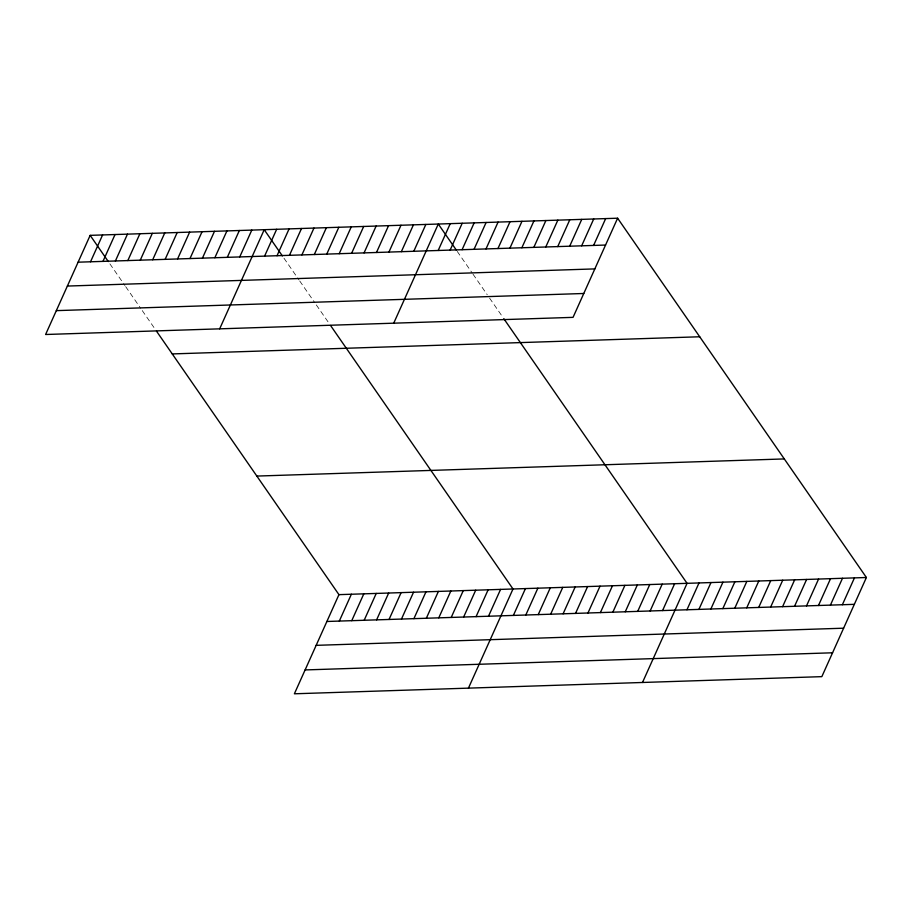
<?xml version="1.0" encoding="UTF-8"?>
<svg xmlns="http://www.w3.org/2000/svg" width="912" height="912" viewBox="0 0 912 912"><rect width="100%" height="100%" fill="white"/><g stroke="black" fill="none" stroke-linecap="round" stroke-linejoin="round"><path stroke-width="0.68" stroke-dasharray="4.56 3.42" d="M457.231 251.393L472.234 273.053M473.02 274.193L487.225 294.713M489.596 298.133L503.014 317.524M283.963 258.199L298.954 279.859M299.74 280.999L314.743 302.659M316.327 304.939L329.745 324.319M109.896 263.853L124.898 285.513M125.685 286.653L140.676 308.313M142.261 310.593L155.678 329.973"/><path stroke-width="1.37" d="M90.163 235.353L45.6 334.499L573.055 317.353L617.618 218.207L90.163 235.353L108.311 261.573M90.527 261.79L102.589 234.954M102.965 261.379L115.026 234.544M115.402 260.98L127.463 234.145M127.828 260.57L139.889 233.734M140.266 260.171L152.327 233.335M152.692 259.772L164.753 232.925M165.129 259.361L177.19 232.526M177.566 258.962L189.628 232.115M189.992 258.552L202.054 231.716M202.43 258.153L214.491 231.306M214.856 257.743L226.928 230.907M227.293 257.344L239.354 230.497M239.731 256.933L251.792 230.098M219.667 328.844L264.218 229.699L282.378 255.919M264.594 256.124L276.655 229.288M277.031 255.725L289.093 228.889M289.457 255.326L301.519 228.479M301.895 254.915L313.956 228.08M314.321 254.516L326.382 227.669M326.758 254.106L338.819 227.27M339.196 253.707L351.257 226.86M351.622 253.297L363.683 226.461M364.059 252.898L376.12 226.051M376.485 252.487L388.558 225.652M388.922 252.088L400.984 225.253M401.36 251.678L413.421 224.842M413.786 251.279L425.847 224.443M393.722 323.19L438.284 224.033L456.445 250.253M438.182 250.481L450.243 223.645M450.129 250.093L462.202 223.258M462.088 249.706L474.149 222.87M474.046 249.318L486.107 222.482M486.005 248.93L498.066 222.095M156.465 331.113L338.945 594.647L294.382 693.793L821.837 676.647L866.4 577.501L617.618 218.207M497.952 248.543L510.025 221.707M339.31 621.083L351.371 594.236M509.911 248.155L521.972 221.308M351.747 620.673L363.808 593.837M521.869 247.768L533.93 220.921M364.173 620.274L376.234 593.427M533.828 247.38L545.889 220.533M376.61 619.864L388.672 593.028M545.775 246.992L557.848 220.145M389.048 619.465L401.109 592.629M557.734 246.593L569.795 219.758M401.474 619.054L413.535 592.219M569.692 246.206L581.753 219.37M413.911 618.655L425.972 591.82M581.651 245.818L593.712 218.983M593.598 245.431L605.671 218.595M426.337 618.256L438.398 591.409M438.775 617.846L450.836 591.01M451.212 617.447L463.273 590.6M463.638 617.036L475.699 590.201M476.075 616.637L488.137 589.79M488.501 616.227L500.574 589.391M468.437 688.138L513 588.981L330.532 325.459M513.376 615.418L525.437 588.582M525.802 615.019L537.863 588.183M538.24 614.608L550.301 587.773M550.666 614.209L562.738 587.374M563.103 613.81L575.164 586.963M575.54 613.4L587.602 586.564M587.966 613.001L600.028 586.154M600.404 612.59L612.465 585.755M612.841 612.191L624.902 585.344M625.267 611.781L637.328 584.945M637.705 611.382L649.766 584.535M650.131 610.972L662.192 584.136M662.568 610.573L674.629 583.726M642.504 682.472L687.067 583.327L503.8 318.664M686.953 609.775L699.014 582.939M698.911 609.387L710.972 582.551M710.87 608.999L722.931 582.164M722.828 608.612L734.89 581.776M734.776 608.224L746.837 581.389M746.734 607.837L758.795 580.99M758.693 607.449L770.754 580.602M770.651 607.061L782.713 580.214M782.599 606.662L794.66 579.827M794.557 606.275L806.618 579.439M806.516 605.887L818.577 579.052M818.474 605.5L830.536 578.664M830.422 605.112L842.483 578.276M842.38 604.724L854.441 577.889M78.101 262.189L605.557 245.043M67.374 286.06L594.829 268.903M56.327 310.639L583.783 293.493M172.254 353.924L699.721 336.767M256.842 476.075L784.309 458.93M338.945 594.647L866.4 577.501M326.872 621.482L854.339 604.337M316.156 645.343L843.611 628.197M305.098 669.932L832.565 652.787"/></g></svg>
